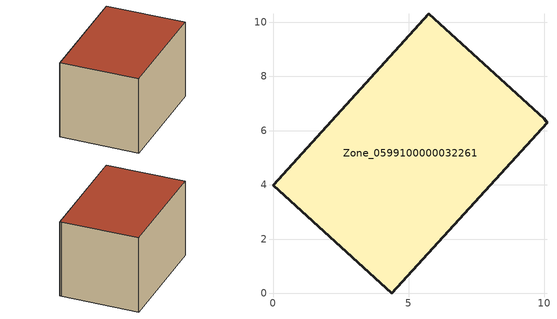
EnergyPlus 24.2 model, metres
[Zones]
Zone_0599100000032261
 floor ground (C_G): 5.75,10.32 10,6.44 10.11,6.3 4.38,0 0,4 z3.09
 wall outside (C_F): 10,6.44 5.75,10.32 0,4 4.38,0 10.11,6.3 10,6.44 z3.09:9.02
 roof outside (C_R): 10.11,6.3 10,6.44 5.75,10.32 0,4 4.38,0 z9.02
[BUILDING]
Pand.0599100000032261: North Axis=0; Terrain=City; Loads Convergence Tolerance Value=0.04; Temperature Convergence Tolerance Value=0.4; Solar Distribution=FullExterior; Maximum Number of Warmup Days=25; Minimum Number of Warmup Days=1
[Site:Location]
Rotterdam.The.Hague.AP_ZH_NLD Design_Conditions: Latitude=51.96; Longitude=4.45; Time Zone=1; Elevation=-4.5
[SITE:GROUNDTEMPERATURE:BUILDINGSURFACE]
18, 18, 18, 18, 18, 18, 18, 18, 18, 18, 18, 18
[MATERIAL] Thermal Absorptance=0.9; Solar Absorptance=0.7; Visible Absorptance=0.7
Name | Roughness | Thickness | Conductivity | Density | Specific Heat
G.TI.1946-1964 | MediumSmooth | 0.15 | 1 | 540 | 1210
F.TI.1946-1964 | Rough | 0.3 | 0.857143 | 1920 | 840
R.TI.1946-1964 | MediumRough | 0.2 | 0.277778 | 1500 | 1000
[CONSTRUCTION]
C_G: G.TI.1946-1964
C_F: F.TI.1946-1964
C_R: R.TI.1946-1964
[ZONE]
Zone_0599100000032261: Type=1; Multiplier=1; Ceiling Height=Autocalculate; Volume=Autocalculate; Floor Area=autocalculate; Part of Total Floor Area=Yes
[ZONEINFILTRATION:DESIGNFLOWRATE]
Infil_Zone_0599100000032261: Zone or ZoneList or Space or SpaceList=Zone_0599100000032261; Schedule=AlwaysOn; Design Flow Rate Calculation Method=Flow/Area; Flow Rate per Floor Area=0.003; Constant Term Coefficient=1; Temperature Term Coefficient=0; Velocity Term Coefficient=0; Velocity Squared Term Coefficient=0
[HVACTEMPLATE:ZONE:IDEALLOADSAIRSYSTEM]
Zone_0599100000032261: Maximum Heating Supply Air Temperature=50; Minimum Cooling Supply Air Temperature=13; Maximum Heating Supply Air Humidity Ratio=0.0156; Minimum Cooling Supply Air Humidity Ratio=0.0077; Heating Limit=NoLimit; Cooling Limit=NoLimit; Dehumidification Control Type=ConstantSensibleHeatRatio; Cooling Sensible Heat Ratio=0.7; Dehumidification Setpoint=60; Humidification Control Type=None; Humidification Setpoint=30; Outdoor Air Method=None; Outdoor Air Flow Rate per Person=0.00944; Outdoor Air Flow Rate per Zone Floor Area=0; Outdoor Air Flow Rate per Zone=0; Demand Controlled Ventilation Type=None; Outdoor Air Economizer Type=NoEconomizer; Heat Recovery Type=None; Sensible Heat Recovery Effectiveness=0.7; Latent Heat Recovery Effectiveness=0.65
[ZONECONTROL:THERMOSTAT]
ThermostatControl_Zone_0599100000032261: Zone or ZoneList=Zone_0599100000032261; Control Type Schedule=DualSetpointControlType; Control 1=Thermostat_Zone_0599100000032261; Temperature Difference Between Cutout And Setpoint=0
[THERMOSTATSETPOINT:DUALSETPOINT]
Thermostat_Zone_0599100000032261: Heating Setpoint Temperature Schedule=HeatingSetpoint_Zone_0599100000032261; Cooling Setpoint Temperature Schedule=CoolingSetpoint_Zone_0599100000032261
[SCHEDULE:COMPACT]
HeatingSetpoint_Zone_0599100000032261: Through: 12/31, For: AllDays, Until: 24:00, 21
CoolingSetpoint_Zone_0599100000032261: Through: 12/31, For: AllDays, Until: 24:00, 24
DualSetpointControlType: Through: 12/31, For: AllDays, Until: 24:00, 4
AlwaysOn: Through: 12/31, For: AllDays, Until: 24:00, 1
